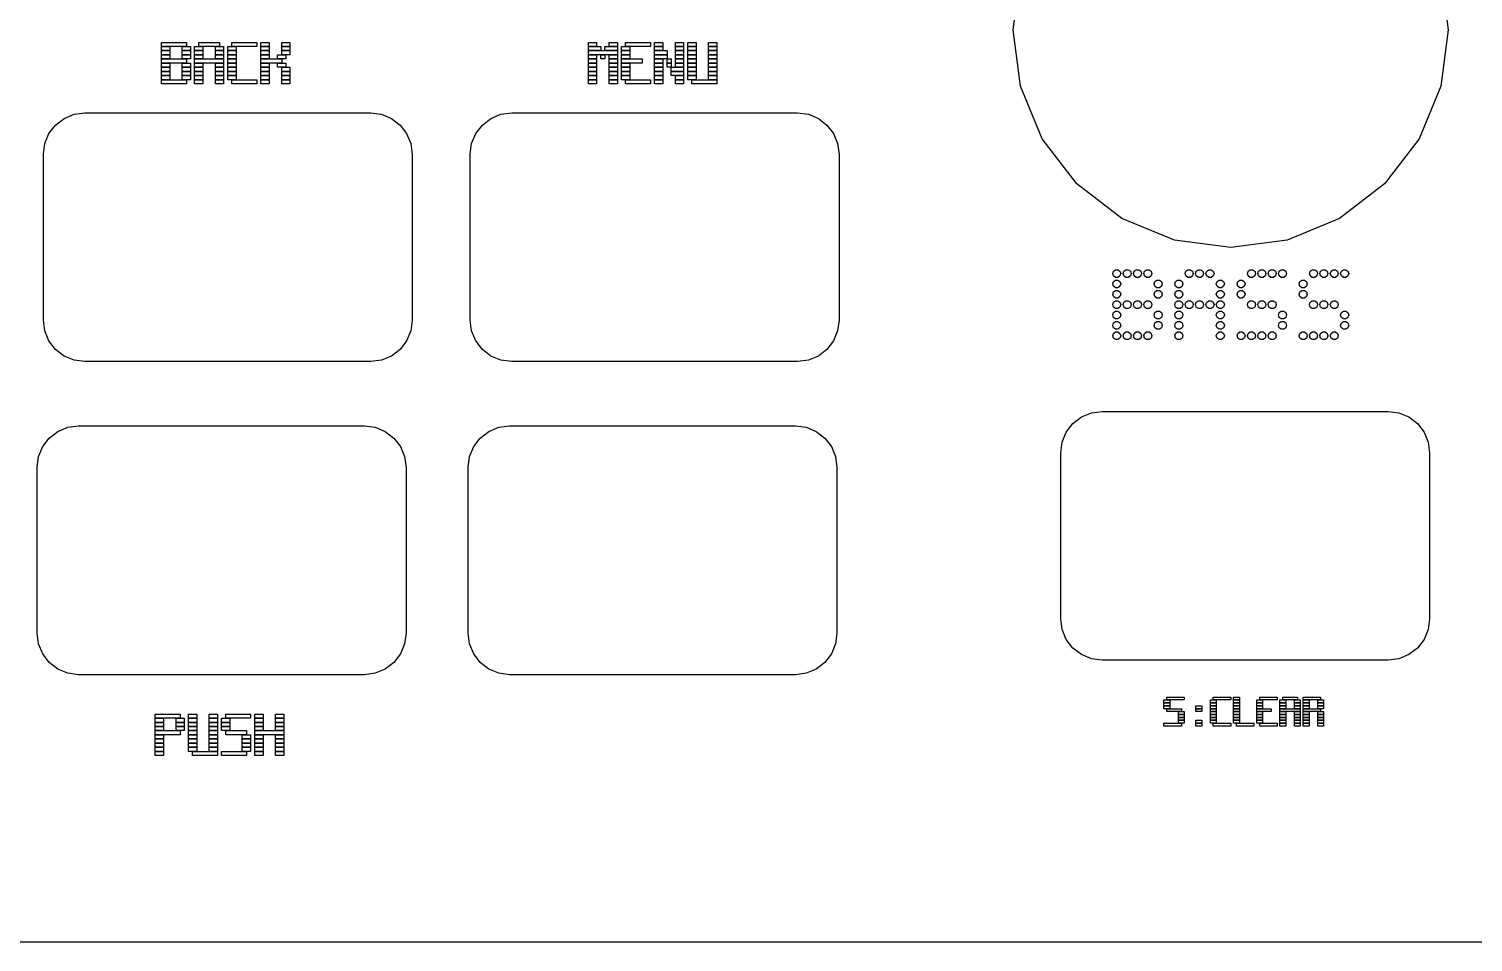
# Model space of a CAD drawing. Header units: millimetres. Extents: x 0 to 390, y 0 to 390.
# Drawn here: x 205 to 274.7, y 93.4 to 137.4 of the extents above; entities that cross this region are included whole.
import ezdxf

# ---------------------------------------------------------------- set-up
doc = ezdxf.new("R2010")
doc.units = ezdxf.units.MM
doc.layers.add('INCISIONE', color=7, linetype='CONTINUOUS')
doc.layers.add('TAGLIO', color=1, linetype='CONTINUOUS')

msp = doc.modelspace()

# ---------------------------------------------------------------- linework, layer by layer
at = {"layer": 'INCISIONE'}
for points in [[(211.4, 136.8), (212.6, 136.8), (212.6, 136.6), (211.4, 136.6)], [(213.2, 136.8), (214.2, 136.8), (214.2, 136.6), (213.2, 136.6)], [(214.8, 136.8), (216, 136.8), (216, 136.6), (214.8, 136.6)], [(216.2, 136.8), (216.6, 136.8), (216.6, 136.6), (216.2, 136.6)], [(217.2, 136.8), (217.6, 136.8), (217.6, 136.6), (217.2, 136.6)], [(232, 136.8), (232.4, 136.8), (232.4, 136.6), (232, 136.6)], [(233, 136.8), (233.4, 136.8), (233.4, 136.6), (233, 136.6)], [(233.8, 136.8), (235, 136.8), (235, 136.6), (233.8, 136.6)], [(235.2, 136.8), (235.6, 136.8), (235.6, 136.6), (235.2, 136.6)], [(236.2, 136.8), (236.6, 136.8), (236.6, 136.6), (236.2, 136.6)], [(236.8, 136.8), (237.2, 136.8), (237.2, 136.6), (236.8, 136.6)], [(237.8, 136.8), (238.2, 136.8), (238.2, 136.6), (237.8, 136.6)], [(211.4, 136.6), (211.8, 136.6), (211.8, 136.4), (211.4, 136.4)], [(211.4, 136.4), (211.8, 136.4), (211.8, 136.2), (211.4, 136.2)], [(211.4, 136.2), (211.8, 136.2), (211.8, 136), (211.4, 136)], [(211.4, 136), (212.6, 136), (212.6, 135.8), (211.4, 135.8)], [(212.4, 136.6), (212.8, 136.6), (212.8, 136.4), (212.4, 136.4)], [(212.4, 136.4), (212.8, 136.4), (212.8, 136.2), (212.4, 136.2)], [(212.4, 136.2), (212.8, 136.2), (212.8, 136), (212.4, 136)], [(213, 136.6), (213.4, 136.6), (213.4, 136.4), (213, 136.4)], [(213, 136.4), (213.4, 136.4), (213.4, 136.2), (213, 136.2)], [(213, 136.2), (213.4, 136.2), (213.4, 136), (213, 136)], [(213, 136), (214.4, 136), (214.4, 135.8), (213, 135.8)], [(214, 136.6), (214.4, 136.6), (214.4, 136.4), (214, 136.4)], [(214, 136.4), (214.4, 136.4), (214.4, 136.2), (214, 136.2)], [(214, 136.2), (214.4, 136.2), (214.4, 136), (214, 136)], [(214.6, 136.6), (215, 136.6), (215, 136.4), (214.6, 136.4)], [(214.6, 136.4), (215, 136.4), (215, 136.2), (214.6, 136.2)], [(214.6, 136.2), (215, 136.2), (215, 136), (214.6, 136)], [(214.6, 136), (215, 136), (215, 135.8), (214.6, 135.8)], [(216.2, 136.6), (216.6, 136.6), (216.6, 136.4), (216.2, 136.4)], [(216.2, 136.4), (216.6, 136.4), (216.6, 136.2), (216.2, 136.2)], [(216.2, 136.2), (216.6, 136.2), (216.6, 136), (216.2, 136)], [(216.2, 136), (217.2, 136), (217.2, 135.8), (216.2, 135.8)], [(217, 136.2), (217.4, 136.2), (217.4, 136), (217, 136)], [(217.2, 136.6), (217.6, 136.6), (217.6, 136.4), (217.2, 136.4)], [(217.2, 136.4), (217.6, 136.4), (217.6, 136.2), (217.2, 136.2)], [(232, 136.6), (232.6, 136.6), (232.6, 136.4), (232, 136.4)], [(232, 136.4), (233.4, 136.4), (233.4, 136.2), (232, 136.2)], [(232, 136.2), (232.4, 136.2), (232.4, 136), (232, 136)], [(232, 136), (232.4, 136), (232.4, 135.8), (232, 135.8)], [(232.6, 136.2), (232.8, 136.2), (232.8, 136), (232.6, 136)], [(232.8, 136.6), (233.4, 136.6), (233.4, 136.4), (232.8, 136.4)], [(233, 136.2), (233.4, 136.2), (233.4, 136), (233, 136)], [(233, 136), (233.4, 136), (233.4, 135.8), (233, 135.8)], [(233.6, 136.6), (234, 136.6), (234, 136.4), (233.6, 136.4)], [(233.6, 136.4), (234, 136.4), (234, 136.2), (233.6, 136.2)], [(233.6, 136.2), (234, 136.2), (234, 136), (233.6, 136)], [(233.6, 136), (234.6, 136), (234.6, 135.8), (233.6, 135.8)], [(235.2, 136.6), (235.6, 136.6), (235.6, 136.4), (235.2, 136.4)], [(235.2, 136.4), (235.8, 136.4), (235.8, 136.2), (235.2, 136.2)], [(235.2, 136.2), (235.8, 136.2), (235.8, 136), (235.2, 136)], [(235.2, 136), (235.6, 136), (235.6, 135.8), (235.2, 135.8)], [(235.8, 136), (236, 136), (236, 135.8), (235.8, 135.8)], [(236.2, 136.6), (236.6, 136.6), (236.6, 136.4), (236.2, 136.4)], [(236.2, 136.4), (236.6, 136.4), (236.6, 136.2), (236.2, 136.2)], [(236.2, 136.2), (236.6, 136.2), (236.6, 136), (236.2, 136)], [(236.2, 136), (236.6, 136), (236.6, 135.8), (236.2, 135.8)], [(236.8, 136.6), (237.2, 136.6), (237.2, 136.4), (236.8, 136.4)], [(236.8, 136.4), (237.2, 136.4), (237.2, 136.2), (236.8, 136.2)], [(236.8, 136.2), (237.2, 136.2), (237.2, 136), (236.8, 136)], [(236.8, 136), (237.2, 136), (237.2, 135.8), (236.8, 135.8)], [(237.8, 136.6), (238.2, 136.6), (238.2, 136.4), (237.8, 136.4)], [(237.8, 136.4), (238.2, 136.4), (238.2, 136.2), (237.8, 136.2)], [(237.8, 136.2), (238.2, 136.2), (238.2, 136), (237.8, 136)], [(237.8, 136), (238.2, 136), (238.2, 135.8), (237.8, 135.8)], [(211.4, 135.8), (211.8, 135.8), (211.8, 135.6), (211.4, 135.6)], [(211.4, 135.6), (211.8, 135.6), (211.8, 135.4), (211.4, 135.4)], [(211.4, 135.4), (211.8, 135.4), (211.8, 135.2), (211.4, 135.2)], [(212.4, 135.8), (212.8, 135.8), (212.8, 135.6), (212.4, 135.6)], [(212.4, 135.6), (212.8, 135.6), (212.8, 135.4), (212.4, 135.4)], [(212.4, 135.4), (212.8, 135.4), (212.8, 135.2), (212.4, 135.2)], [(213, 135.8), (213.4, 135.8), (213.4, 135.6), (213, 135.6)], [(213, 135.6), (213.4, 135.6), (213.4, 135.4), (213, 135.4)], [(213, 135.4), (213.4, 135.4), (213.4, 135.2), (213, 135.2)], [(214, 135.8), (214.4, 135.8), (214.4, 135.6), (214, 135.6)], [(214, 135.6), (214.4, 135.6), (214.4, 135.4), (214, 135.4)], [(214, 135.4), (214.4, 135.4), (214.4, 135.2), (214, 135.2)], [(214.6, 135.8), (215, 135.8), (215, 135.6), (214.6, 135.6)], [(214.6, 135.6), (215, 135.6), (215, 135.4), (214.6, 135.4)], [(214.6, 135.4), (215, 135.4), (215, 135.2), (214.6, 135.2)], [(216.2, 135.8), (216.6, 135.8), (216.6, 135.6), (216.2, 135.6)], [(216.2, 135.6), (216.6, 135.6), (216.6, 135.4), (216.2, 135.4)], [(216.2, 135.4), (216.6, 135.4), (216.6, 135.2), (216.2, 135.2)], [(217, 135.8), (217.4, 135.8), (217.4, 135.6), (217, 135.6)], [(217.2, 135.6), (217.6, 135.6), (217.6, 135.4), (217.2, 135.4)], [(217.2, 135.4), (217.6, 135.4), (217.6, 135.2), (217.2, 135.2)], [(232, 135.8), (232.4, 135.8), (232.4, 135.6), (232, 135.6)], [(232, 135.6), (232.4, 135.6), (232.4, 135.4), (232, 135.4)], [(232, 135.4), (232.4, 135.4), (232.4, 135.2), (232, 135.2)], [(233, 135.8), (233.4, 135.8), (233.4, 135.6), (233, 135.6)], [(233, 135.6), (233.4, 135.6), (233.4, 135.4), (233, 135.4)], [(233, 135.4), (233.4, 135.4), (233.4, 135.2), (233, 135.2)], [(233.6, 135.8), (234, 135.8), (234, 135.6), (233.6, 135.6)], [(233.6, 135.6), (234, 135.6), (234, 135.4), (233.6, 135.4)], [(233.6, 135.4), (234, 135.4), (234, 135.2), (233.6, 135.2)], [(235.2, 135.8), (235.6, 135.8), (235.6, 135.6), (235.2, 135.6)], [(235.2, 135.6), (235.6, 135.6), (235.6, 135.4), (235.2, 135.4)], [(235.2, 135.4), (235.6, 135.4), (235.6, 135.2), (235.2, 135.2)], [(235.8, 135.8), (236, 135.8), (236, 135.6), (235.8, 135.6)], [(236, 135.6), (236.6, 135.6), (236.6, 135.4), (236, 135.4)], [(236, 135.4), (236.6, 135.4), (236.6, 135.2), (236, 135.2)], [(236.2, 135.8), (236.6, 135.8), (236.6, 135.6), (236.2, 135.6)], [(236.8, 135.8), (237.2, 135.8), (237.2, 135.6), (236.8, 135.6)], [(236.8, 135.6), (237.2, 135.6), (237.2, 135.4), (236.8, 135.4)], [(236.8, 135.4), (237.2, 135.4), (237.2, 135.2), (236.8, 135.2)], [(237.8, 135.8), (238.2, 135.8), (238.2, 135.6), (237.8, 135.6)], [(237.8, 135.6), (238.2, 135.6), (238.2, 135.4), (237.8, 135.4)], [(237.8, 135.4), (238.2, 135.4), (238.2, 135.2), (237.8, 135.2)], [(211.4, 135.2), (211.8, 135.2), (211.8, 135), (211.4, 135)], [(211.4, 135), (212.6, 135), (212.6, 134.8), (211.4, 134.8)], [(212.4, 135.2), (212.8, 135.2), (212.8, 135), (212.4, 135)], [(213, 135.2), (213.4, 135.2), (213.4, 135), (213, 135)], [(213, 135), (213.4, 135), (213.4, 134.8), (213, 134.8)], [(214, 135.2), (214.4, 135.2), (214.4, 135), (214, 135)], [(214, 135), (214.4, 135), (214.4, 134.8), (214, 134.8)], [(214.6, 135.2), (215, 135.2), (215, 135), (214.6, 135)], [(214.8, 135), (216, 135), (216, 134.8), (214.8, 134.8)], [(216.2, 135.2), (216.6, 135.2), (216.6, 135), (216.2, 135)], [(216.2, 135), (216.6, 135), (216.6, 134.8), (216.2, 134.8)], [(217.2, 135.2), (217.6, 135.2), (217.6, 135), (217.2, 135)], [(217.2, 135), (217.6, 135), (217.6, 134.8), (217.2, 134.8)], [(232, 135.2), (232.4, 135.2), (232.4, 135), (232, 135)], [(232, 135), (232.4, 135), (232.4, 134.8), (232, 134.8)], [(233, 135.2), (233.4, 135.2), (233.4, 135), (233, 135)], [(233, 135), (233.4, 135), (233.4, 134.8), (233, 134.8)], [(233.6, 135.2), (234, 135.2), (234, 135), (233.6, 135)], [(233.8, 135), (235, 135), (235, 134.8), (233.8, 134.8)], [(235.2, 135.2), (235.6, 135.2), (235.6, 135), (235.2, 135)], [(235.2, 135), (235.6, 135), (235.6, 134.8), (235.2, 134.8)], [(236.2, 135.2), (236.6, 135.2), (236.6, 135), (236.2, 135)], [(236.2, 135), (236.6, 135), (236.6, 134.8), (236.2, 134.8)], [(236.8, 135.2), (237.2, 135.2), (237.2, 135), (236.8, 135)], [(237, 135), (238.2, 135), (238.2, 134.8), (237, 134.8)], [(237.8, 135.2), (238.2, 135.2), (238.2, 135), (237.8, 135)], [(257.695, 125.65), (257.658, 125.535), (257.56, 125.465), (257.44, 125.465), (257.342, 125.535), (257.305, 125.65), (257.342, 125.765), (257.44, 125.835), (257.56, 125.835), (257.658, 125.765)], [(258.195, 125.65), (258.158, 125.535), (258.06, 125.465), (257.94, 125.465), (257.842, 125.535), (257.805, 125.65), (257.842, 125.765), (257.94, 125.835), (258.06, 125.835), (258.158, 125.765)], [(258.695, 125.65), (258.658, 125.535), (258.56, 125.465), (258.44, 125.465), (258.342, 125.535), (258.305, 125.65), (258.342, 125.765), (258.44, 125.835), (258.56, 125.835), (258.658, 125.765)], [(259.195, 125.65), (259.158, 125.535), (259.06, 125.465), (258.94, 125.465), (258.842, 125.535), (258.805, 125.65), (258.842, 125.765), (258.94, 125.835), (259.06, 125.835), (259.158, 125.765)], [(261.195, 125.65), (261.158, 125.535), (261.06, 125.465), (260.94, 125.465), (260.842, 125.535), (260.805, 125.65), (260.842, 125.765), (260.94, 125.835), (261.06, 125.835), (261.158, 125.765)], [(261.695, 125.65), (261.658, 125.535), (261.56, 125.465), (261.44, 125.465), (261.342, 125.535), (261.305, 125.65), (261.342, 125.765), (261.44, 125.835), (261.56, 125.835), (261.658, 125.765)], [(262.195, 125.65), (262.158, 125.535), (262.06, 125.465), (261.94, 125.465), (261.842, 125.535), (261.805, 125.65), (261.842, 125.765), (261.94, 125.835), (262.06, 125.835), (262.158, 125.765)], [(264.195, 125.65), (264.158, 125.535), (264.06, 125.465), (263.94, 125.465), (263.842, 125.535), (263.805, 125.65), (263.842, 125.765), (263.94, 125.835), (264.06, 125.835), (264.158, 125.765)], [(264.695, 125.65), (264.658, 125.535), (264.56, 125.465), (264.44, 125.465), (264.342, 125.535), (264.305, 125.65), (264.342, 125.765), (264.44, 125.835), (264.56, 125.835), (264.658, 125.765)], [(265.195, 125.65), (265.158, 125.535), (265.06, 125.465), (264.94, 125.465), (264.842, 125.535), (264.805, 125.65), (264.842, 125.765), (264.94, 125.835), (265.06, 125.835), (265.158, 125.765)], [(265.695, 125.65), (265.658, 125.535), (265.56, 125.465), (265.44, 125.465), (265.342, 125.535), (265.305, 125.65), (265.342, 125.765), (265.44, 125.835), (265.56, 125.835), (265.658, 125.765)], [(267.195, 125.65), (267.158, 125.535), (267.06, 125.465), (266.94, 125.465), (266.842, 125.535), (266.805, 125.65), (266.842, 125.765), (266.94, 125.835), (267.06, 125.835), (267.158, 125.765)], [(267.695, 125.65), (267.658, 125.535), (267.56, 125.465), (267.44, 125.465), (267.342, 125.535), (267.305, 125.65), (267.342, 125.765), (267.44, 125.835), (267.56, 125.835), (267.658, 125.765)], [(268.195, 125.65), (268.158, 125.535), (268.06, 125.465), (267.94, 125.465), (267.842, 125.535), (267.805, 125.65), (267.842, 125.765), (267.94, 125.835), (268.06, 125.835), (268.158, 125.765)], [(268.695, 125.65), (268.658, 125.535), (268.56, 125.465), (268.44, 125.465), (268.342, 125.535), (268.305, 125.65), (268.342, 125.765), (268.44, 125.835), (268.56, 125.835), (268.658, 125.765)], [(257.695, 125.15), (257.658, 125.035), (257.56, 124.965), (257.44, 124.965), (257.342, 125.035), (257.305, 125.15), (257.342, 125.265), (257.44, 125.335), (257.56, 125.335), (257.658, 125.265)], [(257.695, 124.65), (257.658, 124.535), (257.56, 124.465), (257.44, 124.465), (257.342, 124.535), (257.305, 124.65), (257.342, 124.765), (257.44, 124.835), (257.56, 124.835), (257.658, 124.765)], [(259.695, 125.15), (259.658, 125.035), (259.56, 124.965), (259.44, 124.965), (259.342, 125.035), (259.305, 125.15), (259.342, 125.265), (259.44, 125.335), (259.56, 125.335), (259.658, 125.265)], [(259.695, 124.65), (259.658, 124.535), (259.56, 124.465), (259.44, 124.465), (259.342, 124.535), (259.305, 124.65), (259.342, 124.765), (259.44, 124.835), (259.56, 124.835), (259.658, 124.765)], [(260.695, 125.15), (260.658, 125.035), (260.56, 124.965), (260.44, 124.965), (260.342, 125.035), (260.305, 125.15), (260.342, 125.265), (260.44, 125.335), (260.56, 125.335), (260.658, 125.265)], [(260.695, 124.65), (260.658, 124.535), (260.56, 124.465), (260.44, 124.465), (260.342, 124.535), (260.305, 124.65), (260.342, 124.765), (260.44, 124.835), (260.56, 124.835), (260.658, 124.765)], [(262.695, 125.15), (262.658, 125.035), (262.56, 124.965), (262.44, 124.965), (262.342, 125.035), (262.305, 125.15), (262.342, 125.265), (262.44, 125.335), (262.56, 125.335), (262.658, 125.265)], [(262.695, 124.65), (262.658, 124.535), (262.56, 124.465), (262.44, 124.465), (262.342, 124.535), (262.305, 124.65), (262.342, 124.765), (262.44, 124.835), (262.56, 124.835), (262.658, 124.765)], [(263.695, 125.15), (263.658, 125.035), (263.56, 124.965), (263.44, 124.965), (263.342, 125.035), (263.305, 125.15), (263.342, 125.265), (263.44, 125.335), (263.56, 125.335), (263.658, 125.265)], [(263.695, 124.65), (263.658, 124.535), (263.56, 124.465), (263.44, 124.465), (263.342, 124.535), (263.305, 124.65), (263.342, 124.765), (263.44, 124.835), (263.56, 124.835), (263.658, 124.765)], [(266.695, 125.15), (266.658, 125.035), (266.56, 124.965), (266.44, 124.965), (266.342, 125.035), (266.305, 125.15), (266.342, 125.265), (266.44, 125.335), (266.56, 125.335), (266.658, 125.265)], [(266.695, 124.65), (266.658, 124.535), (266.56, 124.465), (266.44, 124.465), (266.342, 124.535), (266.305, 124.65), (266.342, 124.765), (266.44, 124.835), (266.56, 124.835), (266.658, 124.765)], [(257.695, 124.15), (257.658, 124.035), (257.56, 123.965), (257.44, 123.965), (257.342, 124.035), (257.305, 124.15), (257.342, 124.265), (257.44, 124.335), (257.56, 124.335), (257.658, 124.265)], [(258.195, 124.15), (258.158, 124.035), (258.06, 123.965), (257.94, 123.965), (257.842, 124.035), (257.805, 124.15), (257.842, 124.265), (257.94, 124.335), (258.06, 124.335), (258.158, 124.265)], [(258.695, 124.15), (258.658, 124.035), (258.56, 123.965), (258.44, 123.965), (258.342, 124.035), (258.305, 124.15), (258.342, 124.265), (258.44, 124.335), (258.56, 124.335), (258.658, 124.265)], [(259.195, 124.15), (259.158, 124.035), (259.06, 123.965), (258.94, 123.965), (258.842, 124.035), (258.805, 124.15), (258.842, 124.265), (258.94, 124.335), (259.06, 124.335), (259.158, 124.265)], [(260.695, 124.15), (260.658, 124.035), (260.56, 123.965), (260.44, 123.965), (260.342, 124.035), (260.305, 124.15), (260.342, 124.265), (260.44, 124.335), (260.56, 124.335), (260.658, 124.265)], [(261.195, 124.15), (261.158, 124.035), (261.06, 123.965), (260.94, 123.965), (260.842, 124.035), (260.805, 124.15), (260.842, 124.265), (260.94, 124.335), (261.06, 124.335), (261.158, 124.265)], [(261.695, 124.15), (261.658, 124.035), (261.56, 123.965), (261.44, 123.965), (261.342, 124.035), (261.305, 124.15), (261.342, 124.265), (261.44, 124.335), (261.56, 124.335), (261.658, 124.265)], [(262.195, 124.15), (262.158, 124.035), (262.06, 123.965), (261.94, 123.965), (261.842, 124.035), (261.805, 124.15), (261.842, 124.265), (261.94, 124.335), (262.06, 124.335), (262.158, 124.265)], [(262.695, 124.15), (262.658, 124.035), (262.56, 123.965), (262.44, 123.965), (262.342, 124.035), (262.305, 124.15), (262.342, 124.265), (262.44, 124.335), (262.56, 124.335), (262.658, 124.265)], [(264.195, 124.15), (264.158, 124.035), (264.06, 123.965), (263.94, 123.965), (263.842, 124.035), (263.805, 124.15), (263.842, 124.265), (263.94, 124.335), (264.06, 124.335), (264.158, 124.265)], [(264.695, 124.15), (264.658, 124.035), (264.56, 123.965), (264.44, 123.965), (264.342, 124.035), (264.305, 124.15), (264.342, 124.265), (264.44, 124.335), (264.56, 124.335), (264.658, 124.265)], [(265.195, 124.15), (265.158, 124.035), (265.06, 123.965), (264.94, 123.965), (264.842, 124.035), (264.805, 124.15), (264.842, 124.265), (264.94, 124.335), (265.06, 124.335), (265.158, 124.265)], [(267.195, 124.15), (267.158, 124.035), (267.06, 123.965), (266.94, 123.965), (266.842, 124.035), (266.805, 124.15), (266.842, 124.265), (266.94, 124.335), (267.06, 124.335), (267.158, 124.265)], [(267.695, 124.15), (267.658, 124.035), (267.56, 123.965), (267.44, 123.965), (267.342, 124.035), (267.305, 124.15), (267.342, 124.265), (267.44, 124.335), (267.56, 124.335), (267.658, 124.265)], [(268.195, 124.15), (268.158, 124.035), (268.06, 123.965), (267.94, 123.965), (267.842, 124.035), (267.805, 124.15), (267.842, 124.265), (267.94, 124.335), (268.06, 124.335), (268.158, 124.265)], [(257.695, 123.65), (257.658, 123.535), (257.56, 123.465), (257.44, 123.465), (257.342, 123.535), (257.305, 123.65), (257.342, 123.765), (257.44, 123.835), (257.56, 123.835), (257.658, 123.765)], [(259.695, 123.65), (259.658, 123.535), (259.56, 123.465), (259.44, 123.465), (259.342, 123.535), (259.305, 123.65), (259.342, 123.765), (259.44, 123.835), (259.56, 123.835), (259.658, 123.765)], [(260.695, 123.65), (260.658, 123.535), (260.56, 123.465), (260.44, 123.465), (260.342, 123.535), (260.305, 123.65), (260.342, 123.765), (260.44, 123.835), (260.56, 123.835), (260.658, 123.765)], [(262.695, 123.65), (262.658, 123.535), (262.56, 123.465), (262.44, 123.465), (262.342, 123.535), (262.305, 123.65), (262.342, 123.765), (262.44, 123.835), (262.56, 123.835), (262.658, 123.765)], [(265.695, 123.65), (265.658, 123.535), (265.56, 123.465), (265.44, 123.465), (265.342, 123.535), (265.305, 123.65), (265.342, 123.765), (265.44, 123.835), (265.56, 123.835), (265.658, 123.765)], [(268.695, 123.65), (268.658, 123.535), (268.56, 123.465), (268.44, 123.465), (268.342, 123.535), (268.305, 123.65), (268.342, 123.765), (268.44, 123.835), (268.56, 123.835), (268.658, 123.765)], [(257.695, 123.15), (257.658, 123.035), (257.56, 122.965), (257.44, 122.965), (257.342, 123.035), (257.305, 123.15), (257.342, 123.265), (257.44, 123.335), (257.56, 123.335), (257.658, 123.265)], [(257.695, 122.65), (257.658, 122.535), (257.56, 122.465), (257.44, 122.465), (257.342, 122.535), (257.305, 122.65), (257.342, 122.765), (257.44, 122.835), (257.56, 122.835), (257.658, 122.765)], [(258.195, 122.65), (258.158, 122.535), (258.06, 122.465), (257.94, 122.465), (257.842, 122.535), (257.805, 122.65), (257.842, 122.765), (257.94, 122.835), (258.06, 122.835), (258.158, 122.765)], [(258.695, 122.65), (258.658, 122.535), (258.56, 122.465), (258.44, 122.465), (258.342, 122.535), (258.305, 122.65), (258.342, 122.765), (258.44, 122.835), (258.56, 122.835), (258.658, 122.765)], [(259.195, 122.65), (259.158, 122.535), (259.06, 122.465), (258.94, 122.465), (258.842, 122.535), (258.805, 122.65), (258.842, 122.765), (258.94, 122.835), (259.06, 122.835), (259.158, 122.765)], [(259.695, 123.15), (259.658, 123.035), (259.56, 122.965), (259.44, 122.965), (259.342, 123.035), (259.305, 123.15), (259.342, 123.265), (259.44, 123.335), (259.56, 123.335), (259.658, 123.265)], [(260.695, 123.15), (260.658, 123.035), (260.56, 122.965), (260.44, 122.965), (260.342, 123.035), (260.305, 123.15), (260.342, 123.265), (260.44, 123.335), (260.56, 123.335), (260.658, 123.265)], [(260.695, 122.65), (260.658, 122.535), (260.56, 122.465), (260.44, 122.465), (260.342, 122.535), (260.305, 122.65), (260.342, 122.765), (260.44, 122.835), (260.56, 122.835), (260.658, 122.765)], [(262.695, 123.15), (262.658, 123.035), (262.56, 122.965), (262.44, 122.965), (262.342, 123.035), (262.305, 123.15), (262.342, 123.265), (262.44, 123.335), (262.56, 123.335), (262.658, 123.265)], [(262.695, 122.65), (262.658, 122.535), (262.56, 122.465), (262.44, 122.465), (262.342, 122.535), (262.305, 122.65), (262.342, 122.765), (262.44, 122.835), (262.56, 122.835), (262.658, 122.765)], [(263.695, 122.65), (263.658, 122.535), (263.56, 122.465), (263.44, 122.465), (263.342, 122.535), (263.305, 122.65), (263.342, 122.765), (263.44, 122.835), (263.56, 122.835), (263.658, 122.765)], [(264.195, 122.65), (264.158, 122.535), (264.06, 122.465), (263.94, 122.465), (263.842, 122.535), (263.805, 122.65), (263.842, 122.765), (263.94, 122.835), (264.06, 122.835), (264.158, 122.765)], [(264.695, 122.65), (264.658, 122.535), (264.56, 122.465), (264.44, 122.465), (264.342, 122.535), (264.305, 122.65), (264.342, 122.765), (264.44, 122.835), (264.56, 122.835), (264.658, 122.765)], [(265.195, 122.65), (265.158, 122.535), (265.06, 122.465), (264.94, 122.465), (264.842, 122.535), (264.805, 122.65), (264.842, 122.765), (264.94, 122.835), (265.06, 122.835), (265.158, 122.765)], [(265.695, 123.15), (265.658, 123.035), (265.56, 122.965), (265.44, 122.965), (265.342, 123.035), (265.305, 123.15), (265.342, 123.265), (265.44, 123.335), (265.56, 123.335), (265.658, 123.265)], [(266.695, 122.65), (266.658, 122.535), (266.56, 122.465), (266.44, 122.465), (266.342, 122.535), (266.305, 122.65), (266.342, 122.765), (266.44, 122.835), (266.56, 122.835), (266.658, 122.765)], [(267.195, 122.65), (267.158, 122.535), (267.06, 122.465), (266.94, 122.465), (266.842, 122.535), (266.805, 122.65), (266.842, 122.765), (266.94, 122.835), (267.06, 122.835), (267.158, 122.765)], [(267.695, 122.65), (267.658, 122.535), (267.56, 122.465), (267.44, 122.465), (267.342, 122.535), (267.305, 122.65), (267.342, 122.765), (267.44, 122.835), (267.56, 122.835), (267.658, 122.765)], [(268.195, 122.65), (268.158, 122.535), (268.06, 122.465), (267.94, 122.465), (267.842, 122.535), (267.805, 122.65), (267.842, 122.765), (267.94, 122.835), (268.06, 122.835), (268.158, 122.765)], [(268.695, 123.15), (268.658, 123.035), (268.56, 122.965), (268.44, 122.965), (268.342, 123.035), (268.305, 123.15), (268.342, 123.265), (268.44, 123.335), (268.56, 123.335), (268.658, 123.265)], [(259.78, 105.08), (260.06, 105.08), (260.06, 104.94), (259.78, 104.94)], [(259.78, 104.94), (260.06, 104.94), (260.06, 104.8), (259.78, 104.8)], [(259.78, 104.8), (260.06, 104.8), (260.06, 104.66), (259.78, 104.66)], [(259.92, 105.22), (260.76, 105.22), (260.76, 105.08), (259.92, 105.08)], [(259.92, 104.66), (260.62, 104.66), (260.62, 104.52), (259.92, 104.52)], [(261.32, 104.8), (261.6, 104.8), (261.6, 104.66), (261.32, 104.66)], [(261.32, 104.66), (261.6, 104.66), (261.6, 104.52), (261.32, 104.52)], [(262.02, 105.08), (262.3, 105.08), (262.3, 104.94), (262.02, 104.94)], [(262.02, 104.94), (262.3, 104.94), (262.3, 104.8), (262.02, 104.8)], [(262.02, 104.8), (262.3, 104.8), (262.3, 104.66), (262.02, 104.66)], [(262.02, 104.66), (262.3, 104.66), (262.3, 104.52), (262.02, 104.52)], [(262.16, 105.22), (263, 105.22), (263, 105.08), (262.16, 105.08)], [(263.14, 105.22), (263.42, 105.22), (263.42, 105.08), (263.14, 105.08)], [(263.14, 105.08), (263.42, 105.08), (263.42, 104.94), (263.14, 104.94)], [(263.14, 104.94), (263.42, 104.94), (263.42, 104.8), (263.14, 104.8)], [(263.14, 104.8), (263.42, 104.8), (263.42, 104.66), (263.14, 104.66)], [(263.14, 104.66), (263.42, 104.66), (263.42, 104.52), (263.14, 104.52)], [(264.26, 105.08), (264.54, 105.08), (264.54, 104.94), (264.26, 104.94)], [(264.26, 104.94), (264.54, 104.94), (264.54, 104.8), (264.26, 104.8)], [(264.26, 104.8), (264.54, 104.8), (264.54, 104.66), (264.26, 104.66)], [(264.26, 104.66), (264.96, 104.66), (264.96, 104.52), (264.26, 104.52)], [(264.4, 105.22), (265.24, 105.22), (265.24, 105.08), (264.4, 105.08)], [(265.38, 105.08), (265.66, 105.08), (265.66, 104.94), (265.38, 104.94)], [(265.38, 104.94), (265.66, 104.94), (265.66, 104.8), (265.38, 104.8)], [(265.38, 104.8), (265.66, 104.8), (265.66, 104.66), (265.38, 104.66)], [(265.38, 104.66), (266.36, 104.66), (266.36, 104.52), (265.38, 104.52)], [(265.52, 105.22), (266.22, 105.22), (266.22, 105.08), (265.52, 105.08)], [(266.08, 105.08), (266.36, 105.08), (266.36, 104.94), (266.08, 104.94)], [(266.08, 104.94), (266.36, 104.94), (266.36, 104.8), (266.08, 104.8)], [(266.08, 104.8), (266.36, 104.8), (266.36, 104.66), (266.08, 104.66)], [(266.5, 105.22), (267.34, 105.22), (267.34, 105.08), (266.5, 105.08)], [(266.5, 105.08), (266.78, 105.08), (266.78, 104.94), (266.5, 104.94)], [(266.5, 104.94), (266.78, 104.94), (266.78, 104.8), (266.5, 104.8)], [(266.5, 104.8), (266.78, 104.8), (266.78, 104.66), (266.5, 104.66)], [(266.5, 104.66), (267.34, 104.66), (267.34, 104.52), (266.5, 104.52)], [(267.2, 105.08), (267.48, 105.08), (267.48, 104.94), (267.2, 104.94)], [(267.2, 104.94), (267.48, 104.94), (267.48, 104.8), (267.2, 104.8)], [(267.2, 104.8), (267.48, 104.8), (267.48, 104.66), (267.2, 104.66)], [(211.1, 104.4), (212.3, 104.4), (212.3, 104.2), (211.1, 104.2)], [(211.1, 104.2), (211.5, 104.2), (211.5, 104), (211.1, 104)], [(211.1, 104), (211.5, 104), (211.5, 103.8), (211.1, 103.8)], [(212.1, 104.2), (212.5, 104.2), (212.5, 104), (212.1, 104)], [(212.1, 104), (212.5, 104), (212.5, 103.8), (212.1, 103.8)], [(212.7, 104.4), (213.1, 104.4), (213.1, 104.2), (212.7, 104.2)], [(212.7, 104.2), (213.1, 104.2), (213.1, 104), (212.7, 104)], [(212.7, 104), (213.1, 104), (213.1, 103.8), (212.7, 103.8)], [(213.7, 104.4), (214.1, 104.4), (214.1, 104.2), (213.7, 104.2)], [(213.7, 104.2), (214.1, 104.2), (214.1, 104), (213.7, 104)], [(213.7, 104), (214.1, 104), (214.1, 103.8), (213.7, 103.8)], [(214.3, 104.2), (214.7, 104.2), (214.7, 104), (214.3, 104)], [(214.3, 104), (214.7, 104), (214.7, 103.8), (214.3, 103.8)], [(214.5, 104.4), (215.7, 104.4), (215.7, 104.2), (214.5, 104.2)], [(215.9, 104.4), (216.3, 104.4), (216.3, 104.2), (215.9, 104.2)], [(215.9, 104.2), (216.3, 104.2), (216.3, 104), (215.9, 104)], [(215.9, 104), (216.3, 104), (216.3, 103.8), (215.9, 103.8)], [(216.9, 104.4), (217.3, 104.4), (217.3, 104.2), (216.9, 104.2)], [(216.9, 104.2), (217.3, 104.2), (217.3, 104), (216.9, 104)], [(216.9, 104), (217.3, 104), (217.3, 103.8), (216.9, 103.8)], [(259.78, 103.96), (260.62, 103.96), (260.62, 103.82), (259.78, 103.82)], [(260.48, 104.52), (260.76, 104.52), (260.76, 104.38), (260.48, 104.38)], [(260.48, 104.38), (260.76, 104.38), (260.76, 104.24), (260.48, 104.24)], [(260.48, 104.24), (260.76, 104.24), (260.76, 104.1), (260.48, 104.1)], [(260.48, 104.1), (260.76, 104.1), (260.76, 103.96), (260.48, 103.96)], [(261.32, 104.1), (261.6, 104.1), (261.6, 103.96), (261.32, 103.96)], [(261.32, 103.96), (261.6, 103.96), (261.6, 103.82), (261.32, 103.82)], [(262.02, 104.52), (262.3, 104.52), (262.3, 104.38), (262.02, 104.38)], [(262.02, 104.38), (262.3, 104.38), (262.3, 104.24), (262.02, 104.24)], [(262.02, 104.24), (262.3, 104.24), (262.3, 104.1), (262.02, 104.1)], [(262.02, 104.1), (262.3, 104.1), (262.3, 103.96), (262.02, 103.96)], [(262.16, 103.96), (263, 103.96), (263, 103.82), (262.16, 103.82)], [(263.14, 104.52), (263.42, 104.52), (263.42, 104.38), (263.14, 104.38)], [(263.14, 104.38), (263.42, 104.38), (263.42, 104.24), (263.14, 104.24)], [(263.14, 104.24), (263.42, 104.24), (263.42, 104.1), (263.14, 104.1)], [(263.14, 104.1), (263.42, 104.1), (263.42, 103.96), (263.14, 103.96)], [(263.28, 103.96), (264.12, 103.96), (264.12, 103.82), (263.28, 103.82)], [(264.26, 104.52), (264.54, 104.52), (264.54, 104.38), (264.26, 104.38)], [(264.26, 104.38), (264.54, 104.38), (264.54, 104.24), (264.26, 104.24)], [(264.26, 104.24), (264.54, 104.24), (264.54, 104.1), (264.26, 104.1)], [(264.26, 104.1), (264.54, 104.1), (264.54, 103.96), (264.26, 103.96)], [(264.4, 103.96), (265.24, 103.96), (265.24, 103.82), (264.4, 103.82)], [(265.38, 104.52), (265.66, 104.52), (265.66, 104.38), (265.38, 104.38)], [(265.38, 104.38), (265.66, 104.38), (265.66, 104.24), (265.38, 104.24)], [(265.38, 104.24), (265.66, 104.24), (265.66, 104.1), (265.38, 104.1)], [(265.38, 104.1), (265.66, 104.1), (265.66, 103.96), (265.38, 103.96)], [(265.38, 103.96), (265.66, 103.96), (265.66, 103.82), (265.38, 103.82)], [(266.08, 104.52), (266.36, 104.52), (266.36, 104.38), (266.08, 104.38)], [(266.08, 104.38), (266.36, 104.38), (266.36, 104.24), (266.08, 104.24)], [(266.08, 104.24), (266.36, 104.24), (266.36, 104.1), (266.08, 104.1)], [(266.08, 104.1), (266.36, 104.1), (266.36, 103.96), (266.08, 103.96)], [(266.08, 103.96), (266.36, 103.96), (266.36, 103.82), (266.08, 103.82)], [(266.5, 104.52), (266.78, 104.52), (266.78, 104.38), (266.5, 104.38)], [(266.5, 104.38), (266.78, 104.38), (266.78, 104.24), (266.5, 104.24)], [(266.5, 104.24), (266.78, 104.24), (266.78, 104.1), (266.5, 104.1)], [(266.5, 104.1), (266.78, 104.1), (266.78, 103.96), (266.5, 103.96)], [(266.5, 103.96), (266.78, 103.96), (266.78, 103.82), (266.5, 103.82)], [(267.2, 104.52), (267.48, 104.52), (267.48, 104.38), (267.2, 104.38)], [(267.2, 104.38), (267.48, 104.38), (267.48, 104.24), (267.2, 104.24)], [(267.2, 104.24), (267.48, 104.24), (267.48, 104.1), (267.2, 104.1)], [(267.2, 104.1), (267.48, 104.1), (267.48, 103.96), (267.2, 103.96)], [(267.2, 103.96), (267.48, 103.96), (267.48, 103.82), (267.2, 103.82)], [(211.1, 103.8), (211.5, 103.8), (211.5, 103.6), (211.1, 103.6)], [(211.1, 103.6), (212.3, 103.6), (212.3, 103.4), (211.1, 103.4)], [(211.1, 103.4), (211.5, 103.4), (211.5, 103.2), (211.1, 103.2)], [(211.1, 103.2), (211.5, 103.2), (211.5, 103), (211.1, 103)], [(212.1, 103.8), (212.5, 103.8), (212.5, 103.6), (212.1, 103.6)], [(212.7, 103.8), (213.1, 103.8), (213.1, 103.6), (212.7, 103.6)], [(212.7, 103.6), (213.1, 103.6), (213.1, 103.4), (212.7, 103.4)], [(212.7, 103.4), (213.1, 103.4), (213.1, 103.2), (212.7, 103.2)], [(212.7, 103.2), (213.1, 103.2), (213.1, 103), (212.7, 103)], [(213.7, 103.8), (214.1, 103.8), (214.1, 103.6), (213.7, 103.6)], [(213.7, 103.6), (214.1, 103.6), (214.1, 103.4), (213.7, 103.4)], [(213.7, 103.4), (214.1, 103.4), (214.1, 103.2), (213.7, 103.2)], [(213.7, 103.2), (214.1, 103.2), (214.1, 103), (213.7, 103)], [(214.3, 103.8), (214.7, 103.8), (214.7, 103.6), (214.3, 103.6)], [(214.5, 103.6), (215.5, 103.6), (215.5, 103.4), (214.5, 103.4)], [(215.3, 103.4), (215.7, 103.4), (215.7, 103.2), (215.3, 103.2)], [(215.3, 103.2), (215.7, 103.2), (215.7, 103), (215.3, 103)], [(215.9, 103.8), (216.3, 103.8), (216.3, 103.6), (215.9, 103.6)], [(215.9, 103.6), (217.3, 103.6), (217.3, 103.4), (215.9, 103.4)], [(215.9, 103.4), (216.3, 103.4), (216.3, 103.2), (215.9, 103.2)], [(215.9, 103.2), (216.3, 103.2), (216.3, 103), (215.9, 103)], [(216.9, 103.8), (217.3, 103.8), (217.3, 103.6), (216.9, 103.6)], [(216.9, 103.4), (217.3, 103.4), (217.3, 103.2), (216.9, 103.2)], [(216.9, 103.2), (217.3, 103.2), (217.3, 103), (216.9, 103)], [(211.1, 103), (211.5, 103), (211.5, 102.8), (211.1, 102.8)], [(211.1, 102.8), (211.5, 102.8), (211.5, 102.6), (211.1, 102.6)], [(211.1, 102.6), (211.5, 102.6), (211.5, 102.4), (211.1, 102.4)], [(212.7, 103), (213.1, 103), (213.1, 102.8), (212.7, 102.8)], [(212.7, 102.8), (213.1, 102.8), (213.1, 102.6), (212.7, 102.6)], [(212.9, 102.6), (214.1, 102.6), (214.1, 102.4), (212.9, 102.4)], [(213.7, 103), (214.1, 103), (214.1, 102.8), (213.7, 102.8)], [(213.7, 102.8), (214.1, 102.8), (214.1, 102.6), (213.7, 102.6)], [(214.3, 102.6), (215.5, 102.6), (215.5, 102.4), (214.3, 102.4)], [(215.3, 103), (215.7, 103), (215.7, 102.8), (215.3, 102.8)], [(215.3, 102.8), (215.7, 102.8), (215.7, 102.6), (215.3, 102.6)], [(215.9, 103), (216.3, 103), (216.3, 102.8), (215.9, 102.8)], [(215.9, 102.8), (216.3, 102.8), (216.3, 102.6), (215.9, 102.6)], [(215.9, 102.6), (216.3, 102.6), (216.3, 102.4), (215.9, 102.4)], [(216.9, 103), (217.3, 103), (217.3, 102.8), (216.9, 102.8)], [(216.9, 102.8), (217.3, 102.8), (217.3, 102.6), (216.9, 102.6)], [(216.9, 102.6), (217.3, 102.6), (217.3, 102.4), (216.9, 102.4)]]:
    msp.add_lwpolyline(points, close=True, dxfattribs=at)
at = {"layer": 'TAGLIO'}
msp.add_lwpolyline([(5.6, 227.2), (363.5, 227.2), (363.655, 227.18), (363.8, 227.12), (363.924, 227.024), (364.02, 226.9), (364.08, 226.755), (364.1, 226.6), (364.1, 94), (364.08, 93.845), (364.02, 93.7), (363.924, 93.576), (363.8, 93.48), (363.655, 93.42), (363.5, 93.4), (5.6, 93.4)], dxfattribs=at)
for points in [[(273.5, 137.4), (273.142, 134.682), (272.093, 132.15), (270.425, 129.975), (268.25, 128.307), (265.718, 127.258), (263, 126.9), (260.282, 127.258), (257.75, 128.307), (255.575, 129.975), (253.907, 132.15), (252.858, 134.682), (252.5, 137.4), (252.858, 140.118), (253.907, 142.65), (255.575, 144.825), (257.75, 146.493), (260.282, 147.542), (263, 147.9), (265.718, 147.542), (268.25, 146.493), (270.425, 144.825), (272.093, 142.65), (273.142, 140.118)], [(221.5, 133.4), (222.018, 133.332), (222.5, 133.132), (222.914, 132.814), (223.232, 132.4), (223.432, 131.918), (223.5, 131.4), (223.5, 123.4), (223.432, 122.882), (223.232, 122.4), (222.914, 121.986), (222.5, 121.668), (222.018, 121.468), (221.5, 121.4), (207.7, 121.4), (207.182, 121.468), (206.7, 121.668), (206.286, 121.986), (205.968, 122.4), (205.768, 122.882), (205.7, 123.4), (205.7, 131.4), (205.768, 131.918), (205.968, 132.4), (206.286, 132.814), (206.7, 133.132), (207.182, 133.332), (207.7, 133.4)], [(242.1, 133.4), (242.618, 133.332), (243.1, 133.132), (243.514, 132.814), (243.832, 132.4), (244.032, 131.918), (244.1, 131.4), (244.1, 123.4), (244.032, 122.882), (243.832, 122.4), (243.514, 121.986), (243.1, 121.668), (242.618, 121.468), (242.1, 121.4), (228.3, 121.4), (227.782, 121.468), (227.3, 121.668), (226.886, 121.986), (226.568, 122.4), (226.368, 122.882), (226.3, 123.4), (226.3, 131.4), (226.368, 131.918), (226.568, 132.4), (226.886, 132.814), (227.3, 133.132), (227.782, 133.332), (228.3, 133.4)], [(270.6, 119), (271.118, 118.932), (271.6, 118.732), (272.014, 118.414), (272.332, 118), (272.532, 117.518), (272.6, 117), (272.6, 109), (272.532, 108.482), (272.332, 108), (272.014, 107.586), (271.6, 107.268), (271.118, 107.068), (270.6, 107), (256.8, 107), (256.282, 107.068), (255.8, 107.268), (255.386, 107.586), (255.068, 108), (254.868, 108.482), (254.8, 109), (254.8, 117), (254.868, 117.518), (255.068, 118), (255.386, 118.414), (255.8, 118.732), (256.282, 118.932), (256.8, 119)], [(221.2, 118.3), (221.718, 118.232), (222.2, 118.032), (222.614, 117.714), (222.932, 117.3), (223.132, 116.818), (223.2, 116.3), (223.2, 108.3), (223.132, 107.782), (222.932, 107.3), (222.614, 106.886), (222.2, 106.568), (221.718, 106.368), (221.2, 106.3), (207.4, 106.3), (206.882, 106.368), (206.4, 106.568), (205.986, 106.886), (205.668, 107.3), (205.468, 107.782), (205.4, 108.3), (205.4, 116.3), (205.468, 116.818), (205.668, 117.3), (205.986, 117.714), (206.4, 118.032), (206.882, 118.232), (207.4, 118.3)], [(242, 118.3), (242.518, 118.232), (243, 118.032), (243.414, 117.714), (243.732, 117.3), (243.932, 116.818), (244, 116.3), (244, 108.3), (243.932, 107.782), (243.732, 107.3), (243.414, 106.886), (243, 106.568), (242.518, 106.368), (242, 106.3), (228.2, 106.3), (227.682, 106.368), (227.2, 106.568), (226.786, 106.886), (226.468, 107.3), (226.268, 107.782), (226.2, 108.3), (226.2, 116.3), (226.268, 116.818), (226.468, 117.3), (226.786, 117.714), (227.2, 118.032), (227.682, 118.232), (228.2, 118.3)]]:
    msp.add_lwpolyline(points, close=True, dxfattribs=at)

doc.saveas('drawing.dxf')
